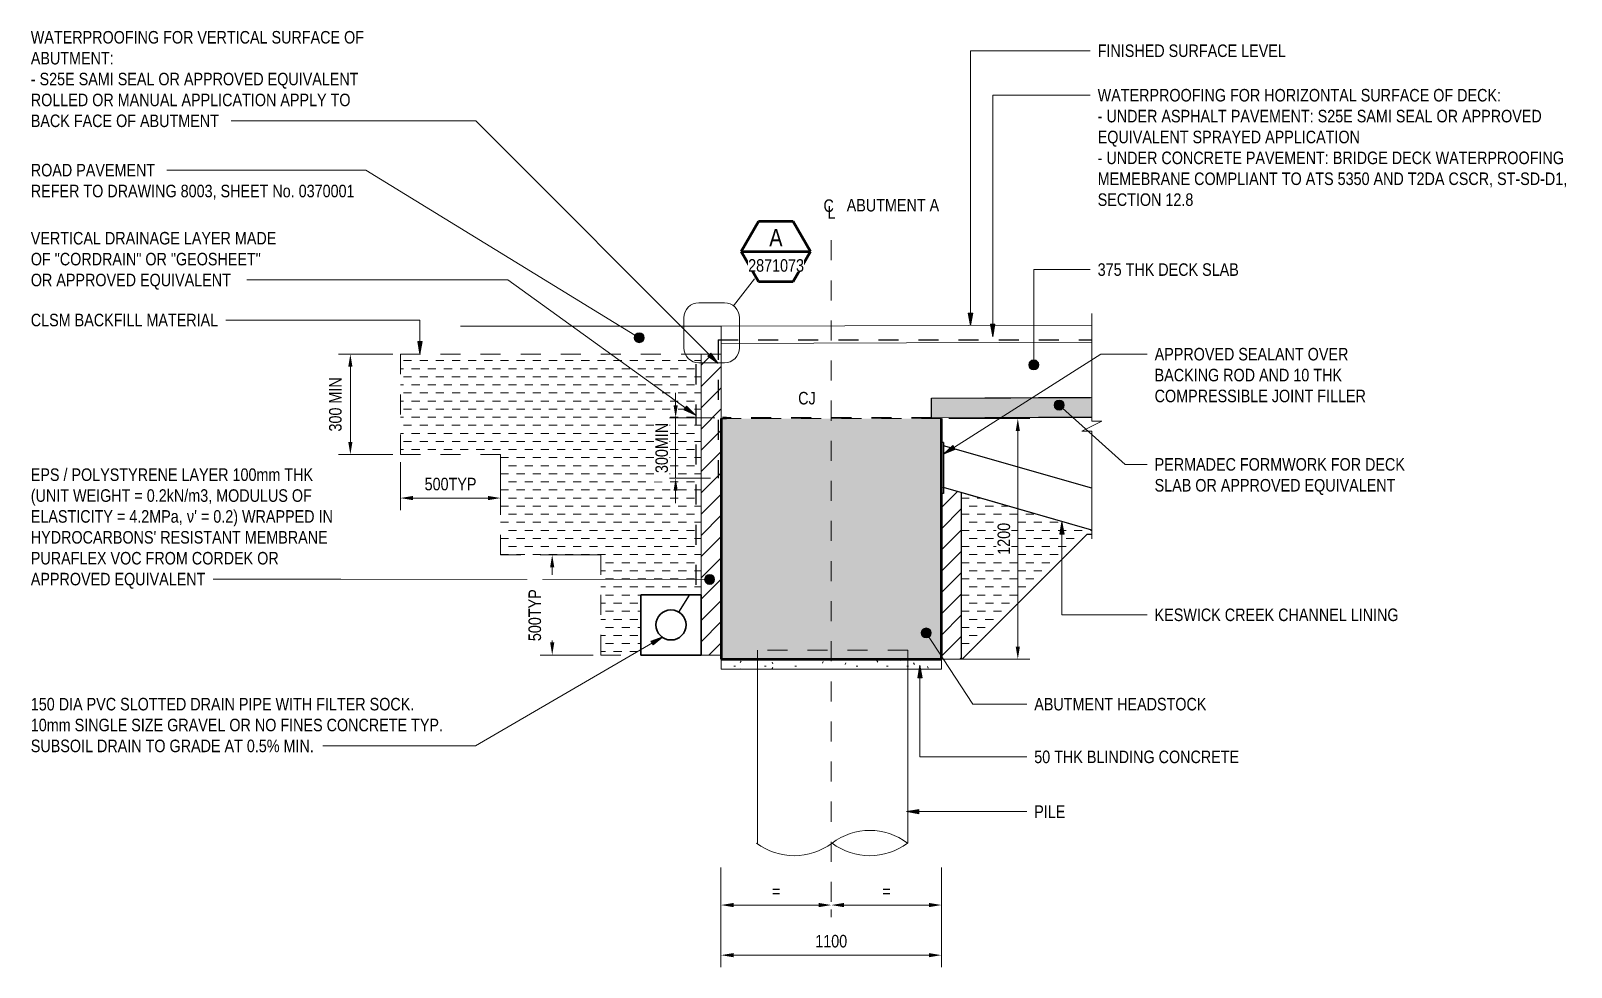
# Model space of a CAD drawing. Header units: metres. Extents: x 577.3 to 602, y 1.8 to 21.
# Drawn here: x 577.27 to 584.96, y 16.29 to 20.97 of the extents above; entities that cross this region are included whole.
import ezdxf

# ---------------------------------------------------------------- set-up
doc = ezdxf.new("R2010")
doc.units = ezdxf.units.M
doc.linetypes.add('JacobsDash', pattern=[0.0045, 0.003, -0.0015])
doc.linetypes.add('JacobsGridLine', pattern=[0.0145, 0.01, -0.001, 0.0025, -0.001])
doc.layers.get('Defpoints').update_dxf_attribs({"color": 41})
for name, color, linetype, lineweight in [('BRIDGE-ABUTMENT-CONC', 7, 'Continuous', 50), ('BRIDGE-FRAMING-LINE-18-HID', 7, 'JacobsDash', 18), ('D-BDGE', 7, 'Continuous', 13), ('D-BDGE-18-SOLID', 7, 'Continuous', 9), ('D-BDGE-FLOOR', 7, 'Continuous', 50), ('D-BDGE-FLOOR-HID', 7, 'JacobsDash', 18), ('D-BDGE-FNDN-PILE-CONC', 7, 'Continuous', 50), ('D-BDGE-FRAMING', 7, 'Continuous', 50), ('D-BDGE-LINE', 7, 'Continuous', 9), ('D-ENHA-GEN-ANNO-SYMB', 7, 'Continuous', 9), ('D-ENHA-GEN-LINE', 7, 'Continuous', 18), ('D-ENHA-GEN-LINE-GRIDS', 7, 'Continuous', 9), ('D-ENHA-TEXT', 7, 'Continuous', 9), ('D-ENHA-TEXT-DIMS', 7, 'Continuous', 9)]:
    doc.layers.add(name, color=color, linetype=linetype, lineweight=lineweight)
doc.styles.add('Arial Narrow', font='ARIALN.TTF', dxfattribs={"height": 0.0625})
doc.styles.add('Arial Narrow_1', font='ARIALN.TTF', dxfattribs={"height": 0.0625})
doc.styles.add('Arial Narrow_2', font='ARIALN.TTF', dxfattribs={"height": 0.0875})
doc.styles.add('Arial Narrow_3', font='ARIALN.TTF', dxfattribs={"height": 0.0625})
doc.dimstyles.new('Dimension_Standard_O__mm_', dxfattribs={"dimscale": 0.3048, "dimtxt": 0.063964, "dimasz": 0.205052, "dimexe": 0.19685, "dimexo": 0.123031, "dimgap": 0.123031, "dimtad": 1, "dimdec": 0, "dimlfac": 1000, "dimzin": 0, "dimdsep": 46, "dimtxsty": 'Arial Narrow', "dimsah": 1, "dimcen": 0.09, "dimaunit": 1, "dimadec": 4, "dimazin": 0, "dimtfac": 1, "dimtdec": 4, "dimtix": 1, "dimtmove": 0, "dimatfit": 3, "dimfxl": 1, "dimtvp": 1, "dimtfill": 1, "dimtolj": 1, "dimtzin": 0, "dimlwd": 18, "dimlwe": 18, "dimarcsym": 2})
doc.dimstyles.new('Dimension_Standard_O__mm__1', dxfattribs={"dimscale": 0.3048, "dimtxt": 0.063964, "dimasz": 0.205052, "dimexe": 0.19685, "dimexo": 0.123031, "dimgap": 0.123031, "dimtad": 1, "dimdec": 0, "dimlfac": 1000, "dimzin": 0, "dimdsep": 46, "dimtxsty": 'Arial Narrow_3', "dimsah": 1, "dimcen": 0.09, "dimaunit": 1, "dimadec": 4, "dimazin": 0, "dimtfac": 1, "dimtdec": 4, "dimtix": 1, "dimtmove": 0, "dimatfit": 3, "dimfxl": 1, "dimtvp": 1, "dimtfill": 1, "dimtolj": 1, "dimtzin": 0, "dimlwd": 18, "dimlwe": 18, "dimarcsym": 2})
doc.dimstyles.new('Dimension_Standard_O__mm__2', dxfattribs={"dimscale": 0.3048, "dimtxt": 0.063964, "dimasz": 0.205052, "dimexe": 0.19685, "dimexo": 0.123031, "dimgap": 0.123031, "dimtad": 1, "dimdec": 0, "dimlfac": 1000, "dimzin": 0, "dimdsep": 46, "dimtxsty": 'Arial Narrow', "dimsah": 1, "dimcen": 0.09, "dimaunit": 1, "dimadec": 4, "dimazin": 0, "dimtfac": 1, "dimtdec": 4, "dimtix": 1, "dimtmove": 2, "dimatfit": 3, "dimfxl": 1, "dimtvp": 1, "dimtfill": 1, "dimtolj": 1, "dimtzin": 0, "dimlwd": 18, "dimlwe": 18, "dimarcsym": 2})
pattern_1 = [(45, (581.388, 17.949), (-0.053033, 0.053033), [])]
pattern_2 = [(0, (581.388, 17.949), (0.04032, 0.04032), [0.04032, -0.04032])]

# ---------------------------------------------------------------- blocks, each defined once
blk = doc.blocks.new('07_STR_DPS_PermadecPanel - 07_STR_DPS_PermadecPanel-5973124-DRG-2871073 - SECTION 01')
at = {"layer": 'D-BDGE-FRAMING', "lineweight": 18}
for p, q in [((582.0806, 19.1345), (581.7644, 19.1335)), ((581.7644, 19.1335), (581.7644, 19.1328)), ((581.7647, 19.0345), (582.5652, 19.0369))]:
    blk.add_line(p, q, dxfattribs=at)
blk = doc.blocks.new('01_SFO_FRP_Pile_CastInPlace_CS - CAST-IN-PLACE PILE - 0750-7668704-DRG-2871073 - SECTION 01')
at = {"layer": 'D-BDGE', "linetype": 'JacobsDash', "lineweight": 18}
blk.add_line((581.646, 17.8757), (580.896, 17.8757), dxfattribs=at)
at = {"layer": 'D-BDGE-FNDN-PILE-CONC', "lineweight": 13}
blk.add_line((580.896, 17.8757), (580.896, 16.9107), dxfattribs=at)
at = {"layer": 'D-BDGE-FNDN-PILE-CONC', "lineweight": 18}
blk.add_line((581.646, 16.9137), (581.646, 17.8757), dxfattribs=at)
blk = doc.blocks.new('CS_DET_Pile-Column_BreakLine - CS_Tubular BreakLine-5491103-DRG-2871073 - SECTION 01')
at = {"layer": 'D-BDGE-LINE', "lineweight": 18}
for centre, start, end in [((581.0799, 17.163), 232.95733, 307.04267), ((581.4563, 16.6643), 52.95733, 127.04267), ((581.4563, 17.163), 232.95733, 307.04267)]:
    blk.add_arc(centre, 0.3124, start, end, dxfattribs=at)
blk = doc.blocks.new('CS_DET_Pile-Column_BreakLine - Standard BreakLine-7464947-DRG-2871073 - SECTION 01')
at = {"layer": 'D-BDGE-LINE', "lineweight": 18}
for p, q in [((582.5652, 19.518), (582.5652, 19.118)), ((582.5652, 18.468), (582.5652, 18.868))]:
    blk.add_line(p, q, dxfattribs=at)
blk = doc.blocks.new('CS_Annot_Centreline Symbol1 - CS_Annot_Centreline Symbol-5309845-DRG-2871073 - SECTION 01')
at = {"layer": 'D-ENHA-GEN-LINE', "lineweight": 9, "char_height": 0.0625, "attachment_point": 1, "style": 'Arial Narrow'}
for s, insert, width in [('C  ', (581.2256, 20.1243), 0.110232), ('L', (581.2451, 20.091), 0.048101)]:
    blk.add_mtext(s, dxfattribs=dict(at, insert=insert, width=width))
blk = doc.blocks.new('DIMBLOCK1-DRG-2871073 - SECTION 01')
at = {"layer": 'D-ENHA-TEXT-DIMS', "color": 0, "lineweight": 18, "transparency": 16777216}
for p, q in [((580.7142, 16.7923), (580.7142, 16.5446)), ((580.7767, 16.6046), (581.2022, 16.6046)), ((581.2647, 16.5829), (581.2647, 16.5446))]:
    blk.add_line(p, q, dxfattribs=at)
at = {"layer": 'D-ENHA-TEXT-DIMS', "color": 0, "transparency": 16777216}
for points in [[(580.7767, 16.615), (580.7767, 16.5942), (580.7142, 16.6046)], [(581.2022, 16.615), (581.2022, 16.5942), (581.2647, 16.6046)]]:
    blk.add_solid(points, dxfattribs=at)
at = {"layer": 'Defpoints', "color": 0, "transparency": 16777216}
for p in [(580.7142, 16.8298), (581.2647, 16.6204), (581.2647, 16.6046)]:
    blk.add_point(p, dxfattribs=at)
at = {"layer": 'D-ENHA-TEXT-DIMS', "color": 0, "lineweight": 18, "transparency": 16777216, "insert": (580.9895, 16.6734), "char_height": 0.0625, "width": 0.049953, "attachment_point": 5, "style": 'Arial Narrow', "bg_fill": 3, "box_fill_scale": 1.1, "bg_fill_color": 256, "bg_fill_true_color": 13158600, "bg_fill_transparency": 0}
blk.add_mtext('\\A1;=', dxfattribs=at)
blk = doc.blocks.new('DIMBLOCK2-DRG-2871073 - SECTION 01')
at = {"layer": 'D-ENHA-TEXT-DIMS', "color": 0, "lineweight": 18, "transparency": 16777216}
for p, q in [((581.8142, 16.7922), (581.8142, 16.5446)), ((581.3272, 16.6046), (581.7517, 16.6046)), ((581.2647, 16.5829), (581.2647, 16.5446))]:
    blk.add_line(p, q, dxfattribs=at)
at = {"layer": 'D-ENHA-TEXT-DIMS', "color": 0, "transparency": 16777216}
for points in [[(581.3272, 16.615), (581.3272, 16.5942), (581.2647, 16.6046)], [(581.7517, 16.615), (581.7517, 16.5942), (581.8142, 16.6046)]]:
    blk.add_solid(points, dxfattribs=at)
at = {"layer": 'Defpoints', "color": 0, "transparency": 16777216}
for p in [(581.8142, 16.8297), (581.2647, 16.6204), (581.8142, 16.6046)]:
    blk.add_point(p, dxfattribs=at)
at = {"layer": 'D-ENHA-TEXT-DIMS', "color": 0, "lineweight": 18, "transparency": 16777216, "insert": (581.5395, 16.6734), "char_height": 0.0625, "width": 0.049953, "attachment_point": 5, "style": 'Arial Narrow', "bg_fill": 3, "box_fill_scale": 1.1, "bg_fill_color": 256, "bg_fill_true_color": 13158600, "bg_fill_transparency": 0}
blk.add_mtext('\\A1;=', dxfattribs=at)
blk = doc.blocks.new('DIMBLOCK3-DRG-2871073 - SECTION 01')
at = {"layer": 'D-ENHA-TEXT-DIMS', "color": 0, "lineweight": 18, "transparency": 16777216}
for p, q in [((580.7142, 16.7923), (580.7142, 16.2946)), ((581.8142, 16.7922), (581.8142, 16.2946)), ((580.7767, 16.3546), (581.7517, 16.3546))]:
    blk.add_line(p, q, dxfattribs=at)
at = {"layer": 'D-ENHA-TEXT-DIMS', "color": 0, "transparency": 16777216}
for points in [[(580.7767, 16.365), (580.7767, 16.3442), (580.7142, 16.3546)], [(581.7517, 16.365), (581.7517, 16.3442), (581.8142, 16.3546)]]:
    blk.add_solid(points, dxfattribs=at)
at = {"layer": 'Defpoints', "color": 0, "transparency": 16777216}
for p in [(580.7142, 16.8298), (581.8142, 16.8297), (581.8142, 16.3546)]:
    blk.add_point(p, dxfattribs=at)
at = {"layer": 'D-ENHA-TEXT-DIMS', "color": 0, "lineweight": 18, "transparency": 16777216, "insert": (581.2642, 16.424), "char_height": 0.0625, "width": 0.190066, "attachment_point": 5, "style": 'Arial Narrow', "bg_fill": 3, "box_fill_scale": 1.1, "bg_fill_color": 256, "bg_fill_true_color": 13158600, "bg_fill_transparency": 0}
blk.add_mtext('\\A1;1100', dxfattribs=at)
blk = doc.blocks.new('DIMBLOCK4-DRG-2871073 - SECTION 01')
at = {"layer": 'D-ENHA-TEXT-DIMS', "color": 0, "lineweight": 18, "transparency": 16777216}
for p, q in [((581.8503, 19.0313), (582.2551, 19.0313)), ((582.1951, 17.8936), (582.1951, 18.9688)), ((581.8941, 17.8311), (582.2551, 17.8311))]:
    blk.add_line(p, q, dxfattribs=at)
at = {"layer": 'D-ENHA-TEXT-DIMS', "color": 0, "transparency": 16777216}
for points in [[(582.1847, 18.9688), (582.2056, 18.9688), (582.1951, 19.0313)], [(582.1847, 17.8936), (582.2056, 17.8936), (582.1951, 17.8311)]]:
    blk.add_solid(points, dxfattribs=at)
at = {"layer": 'Defpoints', "color": 0, "transparency": 16777216}
for p in [(581.8128, 19.0313), (582.1951, 19.0313), (581.8566, 17.8311)]:
    blk.add_point(p, dxfattribs=at)
at = {"layer": 'D-ENHA-TEXT-DIMS', "color": 0, "lineweight": 18, "transparency": 16777216, "insert": (582.1257, 18.4312), "char_height": 0.0625, "width": 0.190066, "attachment_point": 5, "rotation": 90, "style": 'Arial Narrow', "bg_fill": 3, "box_fill_scale": 1.1, "bg_fill_color": 256, "bg_fill_true_color": 13158600, "bg_fill_transparency": 0}
blk.add_mtext('\\A1;1200', dxfattribs=at)
blk = doc.blocks.new('DIMBLOCK5-DRG-2871073 - SECTION 01')
at = {"layer": 'D-ENHA-TEXT-DIMS', "color": 0, "lineweight": 18, "transparency": 16777216}
for p, q in [((580.488, 19.097), (580.488, 19.1595)), ((580.6835, 19.0345), (580.428, 19.0345)), ((580.488, 18.7345), (580.488, 19.0345)), ((580.6622, 18.7345), (580.428, 18.7345)), ((580.488, 18.672), (580.488, 18.6095))]:
    blk.add_line(p, q, dxfattribs=at)
at = {"layer": 'D-ENHA-TEXT-DIMS', "color": 0, "transparency": 16777216}
for points in [[(580.4776, 19.097), (580.4984, 19.097), (580.488, 19.0345)], [(580.4776, 18.672), (580.4984, 18.672), (580.488, 18.7345)]]:
    blk.add_solid(points, dxfattribs=at)
at = {"layer": 'Defpoints', "color": 0, "transparency": 16777216}
for p in [(580.721, 19.0345), (580.6997, 18.7345)]:
    blk.add_point(p, dxfattribs=at)
at = {"layer": 'D-ENHA-TEXT-DIMS', "color": 0, "lineweight": 18, "transparency": 16777216, "insert": (580.4186, 18.8845), "char_height": 0.0625, "width": 0.325305, "attachment_point": 5, "rotation": 90, "style": 'Arial Narrow', "bg_fill": 3, "box_fill_scale": 1.1, "bg_fill_color": 256, "bg_fill_true_color": 13158600, "bg_fill_transparency": 0}
blk.add_mtext('\\A1;300MIN', dxfattribs=at)
at = {"layer": 'Defpoints', "color": 0, "transparency": 16777216}
blk.add_point((580.488, 19.0345), dxfattribs=at)
blk = doc.blocks.new('Drafting View - DetailHead-4939574-DRG-2871073 - SECTION 01')
at = {"layer": 'D-ENHA-GEN-ANNO-SYMB', "lineweight": 50}
for p, q in [((580.9018, 20.0147), (580.8151, 19.8646)), ((581.0749, 20.0147), (580.9018, 20.0147)), ((581.1615, 19.8647), (581.0749, 20.0147)), ((580.8151, 19.8647), (581.1615, 19.8647)), ((580.8151, 19.8646), (580.9017, 19.7147)), ((581.0749, 19.7147), (581.1615, 19.8647)), ((580.9017, 19.7147), (581.0749, 19.7147))]:
    blk.add_line(p, q, dxfattribs=at)
blk = doc.blocks.new('DIMBLOCK6-DRG-2871073 - SECTION 01')
at = {"layer": 'D-ENHA-TEXT-DIMS', "color": 0, "lineweight": 18, "transparency": 16777216}
for p, q in [((579.0772, 19.3517), (578.8049, 19.3517)), ((578.8649, 18.9142), (578.8649, 19.2892)), ((579.0772, 18.8517), (578.8049, 18.8517))]:
    blk.add_line(p, q, dxfattribs=at)
at = {"layer": 'D-ENHA-TEXT-DIMS', "color": 0, "transparency": 16777216}
for points in [[(578.8545, 19.2892), (578.8753, 19.2892), (578.8649, 19.3517)], [(578.8545, 18.9142), (578.8753, 18.9142), (578.8649, 18.8517)]]:
    blk.add_solid(points, dxfattribs=at)
at = {"layer": 'Defpoints', "color": 0, "transparency": 16777216}
for p in [(578.8649, 19.3517), (579.1147, 19.3517), (579.1147, 18.8517)]:
    blk.add_point(p, dxfattribs=at)
at = {"layer": 'D-ENHA-TEXT-DIMS', "color": 0, "lineweight": 18, "transparency": 16777216, "insert": (578.7902, 19.1017), "char_height": 0.0625, "width": 0.325305, "attachment_point": 5, "rotation": 90, "style": 'Arial Narrow_3', "bg_fill": 3, "box_fill_scale": 1.1, "bg_fill_color": 256, "bg_fill_true_color": 13158600, "bg_fill_transparency": 0}
blk.add_mtext('\\A1;\u200e300 MIN', dxfattribs=at)
blk = doc.blocks.new('DIMBLOCK7-DRG-2871073 - SECTION 01')
at = {"layer": 'D-ENHA-TEXT-DIMS', "color": 0, "lineweight": 18, "transparency": 16777216}
for p, q in [((579.1147, 18.8142), (579.1147, 18.5746)), ((579.6147, 18.8142), (579.6147, 18.5746)), ((579.1772, 18.6346), (579.5522, 18.6346))]:
    blk.add_line(p, q, dxfattribs=at)
at = {"layer": 'D-ENHA-TEXT-DIMS', "color": 0, "transparency": 16777216}
for points in [[(579.1772, 18.645), (579.1772, 18.6241), (579.1147, 18.6346)], [(579.5522, 18.645), (579.5522, 18.6241), (579.6147, 18.6346)]]:
    blk.add_solid(points, dxfattribs=at)
at = {"layer": 'Defpoints', "color": 0, "transparency": 16777216}
for p in [(579.1147, 18.8517), (579.6147, 18.8517), (579.6147, 18.6346)]:
    blk.add_point(p, dxfattribs=at)
at = {"layer": 'D-ENHA-TEXT-DIMS', "color": 0, "lineweight": 18, "transparency": 16777216, "insert": (579.3647, 18.704), "char_height": 0.0625, "width": 0.333833, "attachment_point": 5, "style": 'Arial Narrow', "bg_fill": 3, "box_fill_scale": 1.1, "bg_fill_color": 256, "bg_fill_true_color": 13158600, "bg_fill_transparency": 0}
blk.add_mtext('\\A1;500TYP', dxfattribs=at)
blk = doc.blocks.new('DIMBLOCK8-DRG-2871073 - SECTION 01')
at = {"layer": 'D-ENHA-TEXT-DIMS', "color": 0, "lineweight": 18, "transparency": 16777216}
for p, q in [((580.0772, 18.3517), (579.812, 18.3517)), ((579.872, 18.2892), (579.872, 18.2517)), ((579.872, 17.9142), (579.872, 17.924)), ((580.0772, 17.8517), (579.812, 17.8517))]:
    blk.add_line(p, q, dxfattribs=at)
at = {"layer": 'D-ENHA-TEXT-DIMS', "color": 0, "transparency": 16777216}
for points in [[(579.8616, 18.2892), (579.8824, 18.2892), (579.872, 18.3517)], [(579.8616, 17.9142), (579.8824, 17.9142), (579.872, 17.8517)]]:
    blk.add_solid(points, dxfattribs=at)
at = {"layer": 'Defpoints', "color": 0, "transparency": 16777216}
for p in [(579.872, 18.3517), (580.1147, 18.3517), (580.1147, 17.8517)]:
    blk.add_point(p, dxfattribs=at)
at = {"layer": 'D-ENHA-TEXT-DIMS', "color": 0, "lineweight": 18, "transparency": 16777216, "insert": (579.7537, 17.9209), "char_height": 0.0625, "width": 0.333833, "attachment_point": 1, "rotation": 90, "line_spacing_factor": 0.974696, "style": 'Arial Narrow', "bg_fill": 3, "box_fill_scale": 1.1, "bg_fill_color": 256, "bg_fill_true_color": 13158600, "bg_fill_transparency": 0}
blk.add_mtext('\\A1;500TYP', dxfattribs=at)

msp = doc.modelspace()

# ---------------------------------------------------------------- hatches: boundary and pattern name
at = {"layer": 'BRIDGE-ABUTMENT-CONC', "true_color": 0xc0c0c0}
msp.add_hatch(color=9, dxfattribs=at).paths.add_polyline_path([(581.8147, 17.8311), (581.8147, 19.0311), (580.7147, 19.0311), (580.7147, 17.8311), (580.896, 17.8311), (580.896, 17.8757), (581.646, 17.8757), (581.646, 17.8311)])
h = msp.add_hatch(color=9, dxfattribs=at)
h.paths.add_polyline_path([(581.8147, 17.8311), (581.8147, 17.8311), (581.646, 17.8311)])
h.paths.add_polyline_path([(580.896, 17.8311), (580.896, 17.8311), (580.7147, 17.8311)])
at = {"layer": 'D-BDGE-LINE'}
h = msp.add_hatch(dxfattribs=at)
h.set_pattern_fill('FP_3', color=256, style=0, pattern_type=2)
h.set_pattern_definition(pattern_2)
h.paths.add_polyline_path([(580.1147, 17.8517), (580.3147, 17.8517), (580.3147, 18.1517), (580.6147, 18.1517), (580.6147, 19.3517), (579.1147, 19.3517), (579.1147, 18.8517), (579.6147, 18.8517), (579.6147, 18.3517), (580.1147, 18.3517), (580.1147, 18.1517)])
h = msp.add_hatch(dxfattribs=at)
h.set_pattern_fill('FP_2', color=256, style=0, pattern_type=2)
h.set_pattern_definition(pattern_1)
h.paths.add_polyline_path([(580.6147, 17.8517), (580.7147, 17.8517), (580.7147, 19.3517), (580.6147, 19.3517), (580.6147, 18.1517)])
at = {"layer": 'D-BDGE-LINE', "true_color": 0xc7ffc7}
msp.add_hatch(color=254, dxfattribs=at).paths.add_polyline_path([(581.7644, 19.0345), (582.5652, 19.0391), (582.5652, 19.1371), (581.7642, 19.1328), (581.7644, 19.0481)])
at = {"layer": 'D-BDGE-LINE'}
h = msp.add_hatch(dxfattribs=at)
h.set_pattern_fill('FP_2', color=256, style=0, pattern_type=2)
h.set_pattern_definition(pattern_1)
h.paths.add_polyline_path([(581.9131, 17.8311), (581.9131, 18.6622), (581.8147, 18.6904), (581.8147, 17.8311)])
h = msp.add_hatch(dxfattribs=at)
h.set_pattern_fill('FP_3', color=256, style=0, pattern_type=2)
h.set_pattern_definition(pattern_2)
h.paths.add_polyline_path([(581.9191, 17.8329), (582.5414, 18.4552), (582.5652, 18.4552), (582.5652, 18.4752), (581.9131, 18.6622), (581.9131, 17.8329)])
at = {"layer": 'D-BDGE-LINE', "true_color": 0xc0c0c0}
msp.add_hatch(color=9, dxfattribs=at).paths.add_polyline_path([(581.646, 17.8311), (581.646, 17.8757), (580.896, 17.8757), (580.896, 17.8311)])
at = {"layer": 'D-BDGE-LINE'}
h = msp.add_hatch(dxfattribs=at)
h.set_pattern_fill('FP_1', color=256, style=0, pattern_type=2)
h.set_pattern_definition([(0, (581.388, 17.949), (0.2032, 0.0508), [0.00838, -0.14402, 0.00838, -0.14402, -0.8128]), (0, (581.388, 17.949), (0.2032, 0.0508), [-0.3048, 0.00838, -0.29642, 0.00838, -0.14402, -0.3556]), (0, (581.388, 17.949), (0.2032, 0.0508), [-0.762, 0.00838, -0.09322, 0.00838, -0.24562]), (120, (581.464, 17.974), (-0.145594, 0.1505764), [0.00838, -0.14402, 0.00838, -0.14402, -0.8128]), (120, (581.464, 17.974), (-0.145594, 0.1505764), [-0.3048, 0.00838, -0.29642, 0.00838, -0.14402, -0.3556]), (120, (581.464, 17.974), (-0.145594, 0.1505764), [-0.762, 0.00838, -0.09322, 0.00838, -0.24562]), (240, (581.49, 18.076), (-0.057606, -0.2013764), [0.00838, -0.14402, 0.00838, -0.14402, -0.8128]), (240, (581.49, 18.076), (-0.057606, -0.2013764), [-0.3048, 0.00838, -0.29642, 0.00838, -0.14402, -0.3556]), (240, (581.49, 18.076), (-0.057606, -0.2013764), [-0.762, 0.00838, -0.09322, 0.00838, -0.24562])])
h.paths.add_polyline_path([(580.896, 17.7811), (581.8146, 17.7811), (581.8146, 17.8311), (580.7146, 17.8311), (580.7147, 17.7811)])
at = {"layer": 'D-ENHA-TEXT'}
for points in [[(581.9593, 19.495), (581.9703, 19.5575), (581.9483, 19.5575)], [(582.0699, 19.4392), (582.0809, 19.5017), (582.0589, 19.5017)], [(579.2119, 19.3529), (579.2229, 19.4154), (579.2009, 19.4154)], [(580.7002, 19.3053), (580.6639, 19.3573), (580.6483, 19.3418)], [(580.5864, 19.0472), (580.5421, 19.0927), (580.5292, 19.0748)], [(581.8247, 18.8533), (581.8834, 18.8775), (581.8715, 18.8961)], [(582.4154, 18.5165), (582.4044, 18.454), (582.4265, 18.454)], [(580.4235, 17.943), (580.364, 17.921), (580.3751, 17.902)], [(581.7068, 17.8003), (581.6958, 17.7378), (581.7179, 17.7378)], [(581.639, 17.0704), (581.7015, 17.0594), (581.7015, 17.0814)]]:
    msp.add_hatch(color=256, dxfattribs=at).paths.add_polyline_path(points)
h = msp.add_hatch(color=256, dxfattribs=at)
edge = h.paths.add_edge_path()
edge.add_arc((580.3062, 19.4344), 0.025, 0, 360)
h = msp.add_hatch(color=256, dxfattribs=at)
edge = h.paths.add_edge_path()
edge.add_arc((582.2749, 19.2985), 0.025, 0, 360)
h = msp.add_hatch(color=256, dxfattribs=at)
edge = h.paths.add_edge_path()
edge.add_arc((582.4016, 19.0984), 0.025, 0, 360)
h = msp.add_hatch(color=256, dxfattribs=at)
edge = h.paths.add_edge_path()
edge.add_arc((580.6575, 18.2287), 0.025, 0, 360)
h = msp.add_hatch(color=256, dxfattribs=at)
edge = h.paths.add_edge_path()
edge.add_arc((581.7385, 17.9616), 0.025, 0, 360)

# ---------------------------------------------------------------- linework, layer by layer
at = {"layer": 'BRIDGE-ABUTMENT-CONC'}
for p, q in [((580.7147, 19.0311), (580.7147, 17.8311)), ((581.8147, 17.8311), (581.8147, 19.0311)), ((581.8147, 19.0311), (581.8147, 19.0311)), ((580.7147, 17.8311), (581.646, 17.8311)), ((580.7147, 17.8311), (580.7147, 17.8311)), ((581.6461, 17.8311), (581.8147, 17.8311)), ((581.8147, 17.8311), (581.8147, 17.8311))]:
    msp.add_line(p, q, dxfattribs=at)
at = {"layer": 'BRIDGE-FRAMING-LINE-18-HID', "color": 8, "true_color": 0x808080}
msp.add_line((580.7147, 19.0311), (581.8146, 19.0311), dxfattribs=at)
at = {"layer": 'D-BDGE', "color": 8, "lineweight": 18, "true_color": 0x808080}
msp.add_line((580.7147, 19.4912), (579.4147, 19.4912), dxfattribs=at)
at = {"layer": 'D-BDGE', "linetype": 'JacobsDash', "lineweight": 25}
for p, q in [((580.6997, 19.4243), (582.5652, 19.4243)), ((580.6997, 19.4243), (580.6997, 18.7345)), ((580.5897, 18.2017), (580.5897, 19.3517)), ((580.5044, 18.0653), (580.5897, 18.2017))]:
    msp.add_line(p, q, dxfattribs=at)
at = {"layer": 'D-BDGE', "linetype": 'JacobsDash', "lineweight": 18}
for p, q in [((580.6147, 19.3517), (579.1147, 19.3517)), ((579.1147, 19.3517), (579.1147, 18.8517)), ((579.1147, 18.8517), (579.6147, 18.8517)), ((579.6147, 18.8517), (579.6147, 18.3517)), ((579.6147, 18.3517), (580.1147, 18.3517)), ((580.1147, 18.3517), (580.1147, 17.8517)), ((580.1147, 17.8517), (580.3147, 17.8517))]:
    msp.add_line(p, q, dxfattribs=at)
at = {"layer": 'D-BDGE', "lineweight": 9}
for p, q in [((580.6147, 19.3517), (580.6147, 17.8517)), ((580.7147, 19.3517), (580.6147, 19.3517)), ((580.7147, 17.8517), (580.7147, 19.3517)), ((581.8131, 18.6909), (581.8131, 17.8311)), ((581.9131, 18.6622), (581.8131, 18.6909)), ((581.9131, 17.8311), (581.9131, 18.6622)), ((580.6147, 17.8517), (580.7147, 17.8517)), ((581.8131, 17.8311), (581.9131, 17.8311))]:
    msp.add_line(p, q, dxfattribs=at)
at = {"layer": 'D-BDGE', "lineweight": 25}
for p, q in [((581.7644, 19.1334), (582.5582, 19.1364)), ((581.7644, 19.0345), (581.7644, 19.1334)), ((582.5652, 18.4752), (581.9131, 18.6622)), ((581.9131, 18.6622), (581.9131, 17.8329)), ((581.9191, 17.8329), (582.5414, 18.4552)), ((582.5414, 18.4552), (582.5652, 18.4552)), ((581.9131, 17.8329), (581.9191, 17.8329))]:
    msp.add_line(p, q, dxfattribs=at)
at = {"layer": 'D-BDGE', "lineweight": 50}
msp.add_line((580.721, 19.0345), (580.741, 19.0345), dxfattribs=at)
at = {"layer": 'D-BDGE', "linetype": 'JacobsDash', "lineweight": 35}
msp.add_line((581.7647, 19.0345), (580.721, 19.0345), dxfattribs=at)
at = {"layer": 'D-BDGE', "color": 8, "linetype": 'JacobsDash', "lineweight": 18, "true_color": 0x808080}
for p, q in [((581.8144, 19.0313), (581.8128, 19.0313)), ((581.8147, 17.8311), (581.8111, 17.8311))]:
    msp.add_line(p, q, dxfattribs=at)
at = {"layer": 'D-BDGE', "color": 8, "lineweight": 25, "true_color": 0x808080}
for p, q in [((581.8247, 18.9116), (581.8147, 18.9116)), ((581.8247, 18.9116), (581.8247, 18.6566)), ((582.5652, 18.6833), (581.8247, 18.8956)), ((582.5652, 18.4752), (581.8247, 18.6876)), ((581.8247, 18.6566), (581.8148, 18.6566))]:
    msp.add_line(p, q, dxfattribs=at)
at = {"layer": 'D-BDGE', "lineweight": 35}
for p, q in [((580.3147, 18.1517), (580.6147, 18.1517)), ((580.3147, 17.8517), (580.3147, 18.1517)), ((580.6147, 18.1517), (580.6147, 17.8517)), ((580.6147, 17.8517), (580.3147, 17.8517))]:
    msp.add_line(p, q, dxfattribs=at)
at = {"layer": 'D-BDGE', "lineweight": 18}
for p, q in [((581.8146, 17.8311), (580.7146, 17.8311)), ((580.7146, 17.8311), (580.7146, 17.7811)), ((580.7146, 17.7811), (581.8146, 17.7811)), ((581.8146, 17.7811), (581.8146, 17.8311))]:
    msp.add_line(p, q, dxfattribs=at)
at = {"layer": 'D-BDGE', "lineweight": 35}
msp.add_circle((580.4647, 18.0017), 0.075, dxfattribs=at)
at = {"layer": 'D-BDGE-18-SOLID', "color": 252, "true_color": 0x888888}
for p, q in [((582.5652, 19.1371), (581.7642, 19.1328)), ((581.7642, 19.1328), (581.7644, 19.0345)), ((581.7644, 19.0345), (582.5652, 19.0391))]:
    msp.add_line(p, q, dxfattribs=at)
at = {"layer": 'D-BDGE-FLOOR', "lineweight": 18}
for p, q in [((582.5652, 19.4967), (580.7147, 19.4912)), ((580.7147, 19.4912), (580.7147, 19.0312)), ((582.5652, 19.4117), (580.7147, 19.4062))]:
    msp.add_line(p, q, dxfattribs=at)
at = {"layer": 'D-BDGE-FLOOR'}
msp.add_line((580.7147, 19.0312), (580.7147, 19.0312), dxfattribs=at)
at = {"layer": 'D-BDGE-FLOOR-HID'}
msp.add_line((582.5652, 19.0367), (580.7147, 19.0312), dxfattribs=at)
at = {"layer": 'D-ENHA-GEN-ANNO-SYMB', "lineweight": 18}
for p, q in [((580.7312, 19.6089), (580.6039, 19.6089)), ((580.5289, 19.5339), (580.5289, 19.3839)), ((580.8062, 19.3839), (580.8062, 19.5339)), ((580.6039, 19.3089), (580.7312, 19.3089))]:
    msp.add_line(p, q, dxfattribs=at)
for centre, start, end in [((580.6039, 19.5339), 90, 180), ((580.7312, 19.5339), 0, 90), ((580.6039, 19.3839), 180, 270), ((580.7312, 19.3839), 270, 0)]:
    msp.add_arc(centre, 0.075, start, end, dxfattribs=at)
at = {"layer": 'D-ENHA-GEN-LINE'}
for p, q in [((582.5652, 19.518), (582.5652, 19.5555)), ((582.5652, 19.018), (582.5652, 19.118)), ((582.5652, 18.993), (582.5152, 18.968)), ((582.5652, 19.018), (582.6152, 19.018)), ((582.5652, 18.993), (582.6152, 19.018)), ((582.5652, 18.968), (582.5152, 18.968)), ((582.5652, 18.968), (582.5652, 18.868)), ((582.5652, 18.468), (582.5652, 18.4305))]:
    msp.add_line(p, q, dxfattribs=at)
at = {"layer": 'D-ENHA-GEN-LINE-GRIDS', "linetype": 'JacobsGridLine', "lineweight": 18}
msp.add_line((581.2647, 16.6204), (581.2647, 20.0095), dxfattribs=at)
at = {"layer": 'D-ENHA-TEXT'}
for p, q in [((581.9593, 20.8658), (582.5562, 20.8658)), ((581.9593, 19.495), (581.9593, 20.8658)), ((582.0699, 20.6439), (582.5562, 20.6439)), ((582.0699, 19.4392), (582.0699, 20.6439)), ((578.9827, 20.5162), (578.2704, 20.5162)), ((579.4914, 20.5162), (578.9827, 20.5162)), ((580.7002, 19.3053), (579.4914, 20.5162)), ((578.9426, 20.2702), (577.9495, 20.2702)), ((580.3062, 19.4344), (578.9426, 20.2702)), ((582.2749, 19.7742), (582.5562, 19.7742)), ((582.2749, 19.2985), (582.2749, 19.7742)), ((578.5467, 19.7223), (578.3481, 19.7223)), ((579.6501, 19.7223), (578.5467, 19.7223)), ((580.5864, 19.0472), (579.6501, 19.7223)), ((578.8806, 19.5226), (578.2439, 19.5226)), ((579.2119, 19.5226), (578.8806, 19.5226)), ((579.2119, 19.3529), (579.2119, 19.5226)), ((581.9703, 19.5575), (581.9483, 19.5575)), ((581.9483, 19.5575), (581.9593, 19.495)), ((581.9593, 19.495), (581.9703, 19.5575)), ((582.0809, 19.5017), (582.0589, 19.5017)), ((582.0589, 19.5017), (582.0699, 19.4392)), ((582.0699, 19.4392), (582.0809, 19.5017)), ((579.2229, 19.4154), (579.2009, 19.4154)), ((579.2009, 19.4154), (579.2119, 19.3529)), ((579.2119, 19.3529), (579.2229, 19.4154)), ((580.6639, 19.3573), (580.6483, 19.3418)), ((580.6483, 19.3418), (580.7002, 19.3053)), ((580.7002, 19.3053), (580.6639, 19.3573)), ((582.6088, 19.3522), (582.8404, 19.3522)), ((580.5421, 19.0927), (580.5292, 19.0748)), ((580.5292, 19.0748), (580.5864, 19.0472)), ((580.5864, 19.0472), (580.5421, 19.0927)), ((582.4016, 19.0984), (582.7312, 18.8026)), ((582.7312, 18.8026), (582.8404, 18.8026)), ((582.4154, 18.5165), (582.4044, 18.454)), ((582.4044, 18.454), (582.4265, 18.454)), ((582.4265, 18.454), (582.4154, 18.5165)), ((582.4154, 18.5165), (582.4154, 18.0522)), ((578.8176, 18.2304), (578.1811, 18.2304)), ((580.6575, 18.2287), (578.8176, 18.2304)), ((582.4154, 18.0522), (582.8404, 18.0522)), ((580.4235, 17.943), (579.4898, 17.3983)), ((580.4235, 17.943), (580.364, 17.921)), ((580.364, 17.921), (580.3751, 17.902)), ((580.3751, 17.902), (580.4235, 17.943)), ((581.7068, 17.8003), (581.6958, 17.7378)), ((581.7179, 17.7378), (581.7068, 17.8003)), ((581.7068, 17.8003), (581.7068, 17.3436)), ((581.6958, 17.7378), (581.7179, 17.7378)), ((581.9708, 17.6067), (582.2397, 17.6067)), ((579.4355, 17.3983), (578.7268, 17.3983)), ((579.4898, 17.3983), (579.4355, 17.3983)), ((581.7068, 17.3436), (582.2397, 17.3436)), ((581.7015, 17.0814), (581.639, 17.0704)), ((581.639, 17.0704), (581.7015, 17.0594)), ((581.639, 17.0704), (582.2397, 17.0704)), ((581.7015, 17.0594), (581.7015, 17.0814))]:
    msp.add_line(p, q, dxfattribs=at)
for centre in [(580.3062, 19.4344), (582.2749, 19.2985), (582.4016, 19.0984), (580.6575, 18.2287), (581.7385, 17.9616)]:
    msp.add_circle(centre, 0.025, dxfattribs=at)

# ---------------------------------------------------------------- block references
at = {"layer": 'D-BDGE', "linetype": 'JacobsDash', "lineweight": 18}
msp.add_blockref('01_SFO_FRP_Pile_CastInPlace_CS - CAST-IN-PLACE PILE - 0750-7668704-DRG-2871073 - SECTION 01', (0, 0), dxfattribs=at)
at = {"layer": 'D-BDGE-FRAMING'}
msp.add_blockref('07_STR_DPS_PermadecPanel - 07_STR_DPS_PermadecPanel-5973124-DRG-2871073 - SECTION 01', (0, 0), dxfattribs=at)
at = {"layer": 'D-BDGE-LINE'}
for name in ['CS_DET_Pile-Column_BreakLine - Standard BreakLine-7464947-DRG-2871073 - SECTION 01', 'CS_DET_Pile-Column_BreakLine - CS_Tubular BreakLine-5491103-DRG-2871073 - SECTION 01']:
    msp.add_blockref(name, (0, 0), dxfattribs=at)
at = {"layer": 'D-ENHA-GEN-ANNO-SYMB', "lineweight": 50}
msp.add_blockref('Drafting View - DetailHead-4939574-DRG-2871073 - SECTION 01', (0, 0), dxfattribs=at)
at = {"layer": 'D-ENHA-GEN-LINE', "lineweight": 9}
msp.add_blockref('CS_Annot_Centreline Symbol1 - CS_Annot_Centreline Symbol-5309845-DRG-2871073 - SECTION 01', (0, 0), dxfattribs=at)

# ---------------------------------------------------------------- texts
at = {"layer": 'D-ENHA-GEN-LINE', "lineweight": 9, "insert": (581.3415, 20.1266), "char_height": 0.0625, "attachment_point": 1, "style": 'Arial Narrow', "bg_fill": 3, "box_fill_scale": 1, "bg_fill_color": 256, "bg_fill_true_color": 13158600, "bg_fill_transparency": 0}
msp.add_mtext('ABUTMENT A', dxfattribs=at)
at = {"layer": 'D-ENHA-TEXT', "char_height": 0.0625, "attachment_point": 1, "style": 'Arial Narrow', "bg_fill": 3, "box_fill_scale": 1, "bg_fill_color": 256, "bg_fill_transparency": 0}
for s, insert in [('WATERPROOFING FOR VERTICAL SURFACE OF ', (577.2704, 20.9642)), ('ABUTMENT:', (577.2704, 20.86)), ('- S25E SAMI SEAL OR APPROVED EQUIVALENT ', (577.2704, 20.7558)), ('BACK FACE OF ABUTMENT ', (577.2704, 20.5475)), ('- UNDER ASPHALT PAVEMENT: S25E SAMI SEAL OR APPROVED ', (582.5937, 20.571)), ('EQUIVALENT SPRAYED APPLICATION', (582.5937, 20.4668)), ('ROAD PAVEMENT ', (577.2704, 20.3015)), ('MEMEBRANE COMPLIANT TO ATS 5350 AND T2DA CSCR, ST-SD-D1, ', (582.5937, 20.2585)), ('REFER TO DRAWING 8003, SHEET No. 0370001', (577.2704, 20.1973)), ('VERTICAL DRAINAGE LAYER MADE ', (577.2704, 19.9619)), ('OF "CORDRAIN" OR "GEOSHEET" ', (577.2704, 19.8577)), ('OR APPROVED EQUIVALENT  ', (577.2704, 19.7535)), ('CLSM BACKFILL MATERIAL', (577.2704, 19.5539)), ('BACKING ROD AND 10 THK ', (582.8779, 19.2793)), ('CJ', (581.0994, 19.1641)), ('COMPRESSIBLE JOINT FILLER', (582.8779, 19.1751)), ('EPS / POLYSTYRENE LAYER 100mm THK ', (577.2704, 18.7825)), ('SLAB OR APPROVED EQUIVALENT', (582.8779, 18.7296)), ('PURAFLEX VOC FROM CORDEK OR ', (577.2704, 18.3658)), ('APPROVED EQUIVALENT', (577.2704, 18.2616)), ('150 DIA PVC SLOTTED DRAIN PIPE WITH FILTER SOCK.', (577.2704, 17.6379)), ('10mm SINGLE SIZE GRAVEL OR NO FINES CONCRETE TYP.  ', (577.2704, 17.5338)), ('SUBSOIL DRAIN TO GRADE AT 0.5% MIN.', (577.2704, 17.4296))]:
    msp.add_mtext(s, dxfattribs=dict(at, insert=insert))

# ---------------------------------------------------------------- next in the draw order: texts
at = {"layer": 'D-ENHA-GEN-ANNO-SYMB', "insert": (580.9547, 19.9771), "char_height": 0.0875, "attachment_point": 1, "style": 'Arial Narrow_2', "bg_fill": 3, "box_fill_scale": 1, "bg_fill_color": 256, "bg_fill_transparency": 0}
msp.add_mtext('A', dxfattribs=at)
at = {"layer": 'D-ENHA-GEN-ANNO-SYMB', "insert": (580.8497, 19.8261), "char_height": 0.0625, "attachment_point": 1, "style": 'Arial Narrow', "bg_fill": 3, "box_fill_scale": 1, "bg_fill_color": 256, "bg_fill_true_color": 13158600, "bg_fill_transparency": 0}
msp.add_mtext('2871073', dxfattribs=at)
at = {"layer": 'D-ENHA-TEXT', "char_height": 0.0625, "attachment_point": 1, "style": 'Arial Narrow', "bg_fill": 3, "box_fill_scale": 1, "bg_fill_color": 256, "bg_fill_transparency": 0}
for s, insert in [('FINISHED SURFACE LEVEL', (582.5937, 20.897)), ('WATERPROOFING FOR HORIZONTAL SURFACE OF DECK:', (582.5937, 20.6752)), ('ROLLED OR MANUAL APPLICATION APPLY TO ', (577.2704, 20.6516)), ('- UNDER CONCRETE PAVEMENT: BRIDGE DECK WATERPROOFING ', (582.5937, 20.3627)), ('SECTION 12.8', (582.5937, 20.1543)), ('375 THK DECK SLAB', (582.5937, 19.8054)), ('APPROVED SEALANT OVER ', (582.8779, 19.3835)), ('PERMADEC FORMWORK FOR DECK ', (582.8779, 18.8338)), ('(UNIT WEIGHT = 0.2kN/m3, MODULUS OF ', (577.2704, 18.6783)), ('KESWICK CREEK CHANNEL LINING', (582.8779, 18.0835)), ('ABUTMENT HEADSTOCK', (582.2772, 17.6379)), ('50 THK BLINDING CONCRETE', (582.2772, 17.3749)), ('PILE', (582.2772, 17.1016))]:
    msp.add_mtext(s, dxfattribs=dict(at, insert=insert))

# ---------------------------------------------------------------- next in the draw order: dimensions: what is measured, and where the dimension line sits
at = {"layer": 'D-ENHA-TEXT-DIMS', "lineweight": 18}
dim = msp.add_linear_dim(base=(578.8649, 19.3517), p1=(579.1147, 18.8517), p2=(579.1147, 19.3517), angle=90, text='\u200e300 MIN', dimstyle='Dimension_Standard_O__mm__1', override={"dimpost": '<>', "dimfxl": 0.5}, dxfattribs=at)
dim.commit()
dim.dimension.update_dxf_attribs({"geometry": 'DIMBLOCK6-DRG-2871073 - SECTION 01', "text_midpoint": (578.7902, 19.1017)})
for base, p1, p2, override, picture, middle in [((580.488, 19.0345), (580.6997, 18.7345), (580.721, 19.0345), {"dimpost": '<>MIN', "dimfxl": 0.300761}, 'DIMBLOCK5-DRG-2871073 - SECTION 01', (580.4186, 18.8845)), ((582.1951, 19.0313), (581.8566, 17.8311), (581.8128, 19.0313), {"dimpost": '<>', "dimfxl": 1.201044}, 'DIMBLOCK4-DRG-2871073 - SECTION 01', (582.1257, 18.4312))]:
    dim = msp.add_linear_dim(base=base, p1=p1, p2=p2, angle=90, dimstyle='Dimension_Standard_O__mm_', override=override, dxfattribs=at)
    dim.commit()
    dim.dimension.update_dxf_attribs({"geometry": picture, "text_midpoint": middle})
dim = msp.add_linear_dim(base=(579.872, 18.3517), p1=(580.1147, 17.8517), p2=(580.1147, 18.3517), angle=90, dimstyle='Dimension_Standard_O__mm__2', override={"dimpost": '<>TYP', "dimfxl": 0.5}, dxfattribs=at)
dim.commit()
dim.dimension.update_dxf_attribs({"geometry": 'DIMBLOCK8-DRG-2871073 - SECTION 01', "text_midpoint": (579.7954, 18.0878), "dimtype": 160, "text_rotation": 90})
dim = msp.add_linear_dim(base=(581.2647, 16.6046), p1=(580.7142, 16.8298), p2=(581.2647, 16.6204), text='=', dimstyle='Dimension_Standard_O__mm_', override={"dimpost": '<>', "dimfxl": 0.588911}, dxfattribs=at)
dim.commit()
dim.dimension.update_dxf_attribs({"geometry": 'DIMBLOCK1-DRG-2871073 - SECTION 01', "text_midpoint": (580.9895, 16.6734)})

# ---------------------------------------------------------------- next in the draw order: linework, layer by layer
at = {"layer": 'D-ENHA-GEN-ANNO-SYMB', "lineweight": 18}
msp.add_line((580.7772, 19.5931), (580.882, 19.7279), dxfattribs=at)
at = {"layer": 'D-ENHA-TEXT'}
for p, q in [((581.8247, 18.8533), (582.6088, 19.3522)), ((581.8715, 18.8961), (581.8247, 18.8533)), ((581.8247, 18.8533), (581.8834, 18.8775)), ((581.8834, 18.8775), (581.8715, 18.8961)), ((581.7385, 17.9616), (581.9708, 17.6067))]:
    msp.add_line(p, q, dxfattribs=at)

# ---------------------------------------------------------------- next in the draw order: texts
at = {"layer": 'D-ENHA-TEXT', "insert": (577.2704, 18.5742), "char_height": 0.0625, "attachment_point": 1, "style": 'Arial Narrow', "bg_fill": 3, "box_fill_scale": 1, "bg_fill_color": 256, "bg_fill_transparency": 0}
msp.add_mtext('ELASTICITY = 4.2MPa, ', dxfattribs=at)

# ---------------------------------------------------------------- next in the draw order: dimensions: what is measured, and where the dimension line sits
at = {"layer": 'D-ENHA-TEXT-DIMS', "lineweight": 18}
dim = msp.add_linear_dim(base=(579.6147, 18.6346), p1=(579.1147, 18.8517), p2=(579.6147, 18.8517), dimstyle='Dimension_Standard_O__mm_', override={"dimpost": '<>TYP', "dimfxl": 0.5}, dxfattribs=at)
dim.commit()
dim.dimension.update_dxf_attribs({"geometry": 'DIMBLOCK7-DRG-2871073 - SECTION 01', "text_midpoint": (579.3647, 18.704)})
dim = msp.add_linear_dim(base=(581.8142, 16.6046), p1=(581.2647, 16.6204), p2=(581.8142, 16.8297), text='=', dimstyle='Dimension_Standard_O__mm_', override={"dimpost": '<>', "dimfxl": 0.588088}, dxfattribs=at)
dim.commit()
dim.dimension.update_dxf_attribs({"geometry": 'DIMBLOCK2-DRG-2871073 - SECTION 01', "text_midpoint": (581.5395, 16.6734)})

# ---------------------------------------------------------------- next in the draw order: texts
at = {"layer": 'D-ENHA-TEXT', "insert": (578.0493, 18.5742), "char_height": 0.0625, "attachment_point": 1, "style": 'Arial Narrow_1', "bg_fill": 3, "box_fill_scale": 1, "bg_fill_color": 256, "bg_fill_transparency": 0}
msp.add_mtext('\\fArial Narrow|b0|i0|c161|p34|;ν', dxfattribs=at)

# ---------------------------------------------------------------- next in the draw order: dimensions: what is measured, and where the dimension line sits
at = {"layer": 'D-ENHA-TEXT-DIMS', "lineweight": 18}
dim = msp.add_linear_dim(base=(581.8142, 16.3546), p1=(580.7142, 16.8298), p2=(581.8142, 16.8297), dimstyle='Dimension_Standard_O__mm_', override={"dimpost": '<>', "dimfxl": 1.1}, dxfattribs=at)
dim.commit()
dim.dimension.update_dxf_attribs({"geometry": 'DIMBLOCK3-DRG-2871073 - SECTION 01', "text_midpoint": (581.2642, 16.424)})

# ---------------------------------------------------------------- next in the draw order: texts
at = {"layer": 'D-ENHA-TEXT', "insert": (578.0857, 18.5742), "char_height": 0.0625, "attachment_point": 1, "style": 'Arial Narrow', "bg_fill": 3, "box_fill_scale": 1, "bg_fill_color": 256, "bg_fill_transparency": 0}
msp.add_mtext("' = 0.2) WRAPPED IN ", dxfattribs=at)

# ---------------------------------------------------------------- next in the draw order: texts
at = {"layer": 'D-ENHA-TEXT', "insert": (577.2704, 18.47), "char_height": 0.0625, "attachment_point": 1, "style": 'Arial Narrow', "bg_fill": 3, "box_fill_scale": 1, "bg_fill_color": 256, "bg_fill_transparency": 0}
msp.add_mtext("HYDROCARBONS' RESISTANT MEMBRANE ", dxfattribs=at)

doc.saveas('drawing.dxf')
